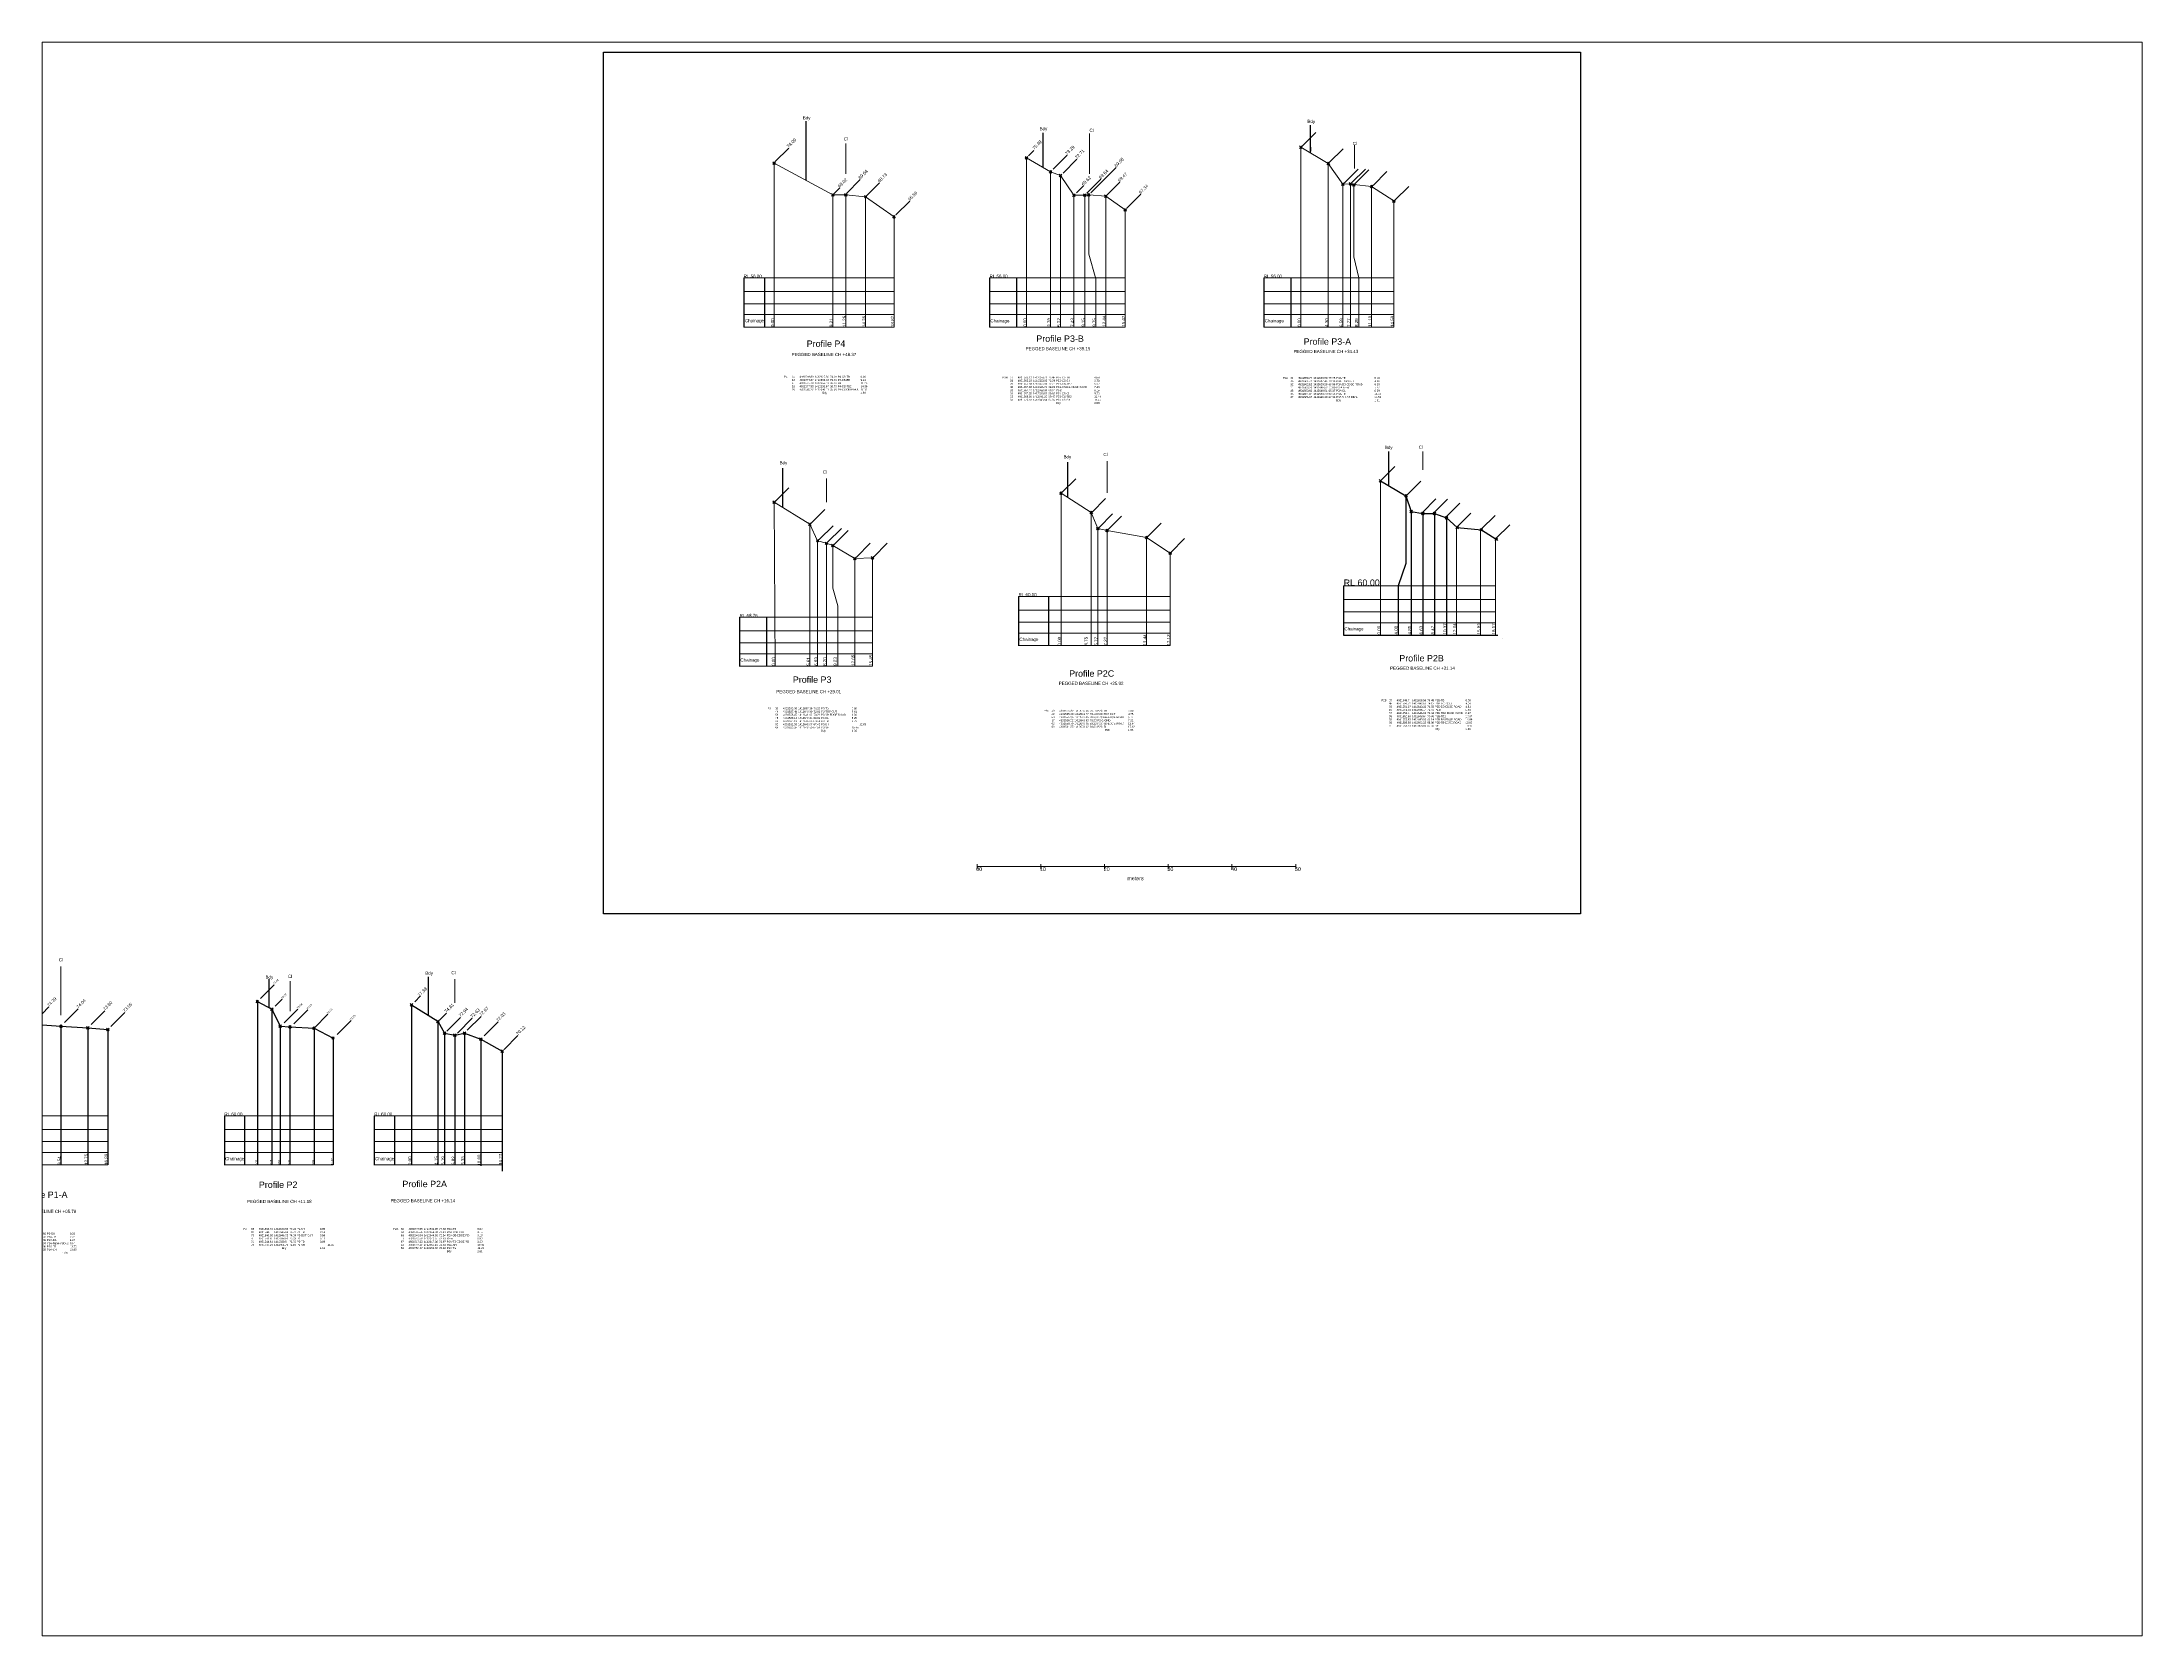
# Paper-space layout 'Layout1' of a CAD drawing. Header units: millimetres. Extents: x 26 to 231, y 20 to 176.
# The model-space entities are those that its viewports show. They can reach past a viewport. Long polylines and large blocks are cut down to what shows.
import ezdxf

# ---------------------------------------------------------------- set-up
doc = ezdxf.new("R2010")
doc.units = ezdxf.units.MM
doc.header["$PDMODE"] = 35
doc.header["$PDSIZE"] = 200
doc.styles.get("Standard").update_dxf_attribs({"font": 'arial.ttf'})

msp = doc.modelspace()

# ---------------------------------------------------------------- linework, layer by layer
for p, q in [((4965, 216016), (4965, 206742)), ((84166, 211049), (84166, 215369)), ((42189, 214147), (42189, 208759)), ((84166, 211918), (84166, 211316)), ((0, 209423), (5, 209513)), ((-4773, 191423), (-4773, 183677)), ((-1528, 191423), (-1528, 183702)), ((33806, 191423), (33806, 183677)), ((38041, 191423), (38041, 183702)), ((76852, 191423), (76852, 183677)), ((81087, 191423), (81087, 183702)), ((1330, 161546), (1330, 155420)), ((46045, 162516), (46045, 156995)), ((96425, 164207), (96425, 158838)), ((99955, 154759), (99955, 135363)), ((101775, 154479), (101775, 135363)), ((103615, 154449), (103615, 135363)), ((105515, 153799), (105515, 135363)), ((89362, 143109), (89362, 135363)), ((38361, 141462), (38361, 133716)), ((43063, 141462), (43063, 133741)), ((-5415, 138221), (-5415, 130476)), ((-1180, 138221), (-1180, 130501)), ((89362, 135363), (113559, 135363)), ((-79268, 81398), (-79268, 76970)), ((-54289, 81776), (-54289, 75774)), ((-81078, 77920), (-81078, 52255)), ((-78798, 76720), (-78798, 52279)), ((-56899, 77380), (-56899, 52255)), ((-116469, 74390), (-116469, 52279)), ((-111899, 74040), (-111899, 52279)), ((-107689, 73800), (-107689, 52279)), ((-104549, 73550), (-104549, 52279)), ((-77518, 74040), (-77518, 52279)), ((-75968, 73930), (-75968, 52279)), ((-72188, 73730), (-72188, 52279)), ((-52749, 74810), (-52749, 52279)), ((-51709, 72940), (-51709, 52279)), ((-50082, 72630), (-50082, 52279)), ((-48572, 72970), (-48572, 52279)), ((-69208, 72190), (-69208, 52279)), ((-46019, 72030), (-46019, 52167)), ((-42669, 70120), (-42669, 51311)), ((-86257, 60000), (-86257, 52255)), ((-83075, 60000), (-83075, 52255)), ((-62737, 60000), (-62737, 52255)), ((-59555, 60000), (-59555, 52255))]:
    msp.add_line(p, q)
at = {"lineweight": 0}
for p, q in [((82815, 212039), (84993, 214217)), ((106, 209596), (2284, 211775)), ((11258, 212476), (11258, 207759)), ((39927, 210573), (40728, 211374)), ((49481, 214049), (49481, 207759)), ((87102, 209491), (89281, 211669)), ((91050, 212246), (91050, 208558)), ((43799, 208458), (45977, 210637)), ((45342, 207853), (47520, 210032)), ((49686, 204748), (53687, 208742)), ((89487, 206312), (91665, 208490)), ((90619, 206312), (92797, 208490)), ((91115, 206165), (93293, 208343)), ((93972, 205909), (96150, 208087)), ((9213, 204443), (10302, 205532)), ((11342, 204665), (13520, 206844)), ((14360, 204153), (16538, 206331)), ((47449, 204741), (48539, 205830)), ((49069, 204700), (51248, 206879)), ((52242, 204436), (54228, 206421)), ((55348, 202366), (57526, 204544)), ((97410, 203595), (99588, 205773)), ((19110, 201278), (21289, 203456)), ((-4773, 189278), (18820, 189278)), ((33806, 189278), (55074, 189278)), ((76852, 189278), (97246, 189278)), ((-4773, 187359), (18820, 187359)), ((-4773, 185646), (18820, 185646)), ((33806, 187359), (55074, 187359)), ((33806, 185646), (55074, 185646)), ((76852, 187359), (97246, 187359)), ((76852, 185646), (97246, 185646)), ((-4773, 183702), (18820, 183702)), ((33806, 183702), (55074, 183702)), ((76852, 183702), (97246, 183702)), ((52235, 162680), (52235, 157681)), ((95231, 159667), (97410, 161845)), ((101775, 164209), (101775, 161320)), ((106, 156306), (2284, 158484)), ((8200, 159937), (8200, 156250)), ((45166, 157739), (47344, 159918)), ((99302, 157337), (101480, 159516)), ((5771, 152912), (7949, 155090)), ((49836, 154639), (52014, 156817)), ((101662, 154577), (103840, 156756)), ((103484, 154528), (105662, 156706)), ((105418, 153883), (107596, 156061)), ((7077, 150361), (9255, 152540)), ((8390, 149937), (10569, 152115)), ((9419, 149612), (11597, 151790)), ((50941, 152212), (53119, 154391)), ((52338, 151887), (54516, 154065)), ((58555, 150764), (60733, 152943)), ((107127, 152324), (109305, 154503)), ((110935, 151987), (113113, 154165)), ((113256, 150517), (115434, 152695)), ((12904, 147632), (15083, 149810)), ((15577, 147609), (17755, 149787)), ((62235, 148346), (64413, 150524)), ((38361, 139317), (62135, 139317)), ((89362, 140964), (113178, 140964)), ((89362, 139045), (113178, 139045)), ((-5415, 136077), (15450, 136077)), ((-5197, 136077), (9613, 136077)), ((38361, 137398), (62135, 137398)), ((38361, 135684), (62135, 135684)), ((89362, 137331), (113178, 137331)), ((-5415, 134158), (15450, 134158)), ((-5415, 132444), (15450, 132444)), ((-5197, 134158), (9613, 134158)), ((-5197, 132444), (9613, 132444)), ((38361, 133741), (62135, 133741)), ((-5415, 130501), (15450, 130501)), ((-5197, 130501), (9613, 130501)), ((-111899, 83416), (-111899, 75779)), ((-118668, 78797), (-116490, 80976)), ((-80606, 78367), (-78428, 80545)), ((-75953, 81129), (-75953, 76412)), ((-50082, 81407), (-50082, 77719)), ((-115955, 74887), (-113777, 77066)), ((-111363, 74615), (-109184, 76793)), ((-107180, 74286), (-105002, 76465)), ((-104077, 74009), (-101898, 76187)), ((-78268, 77185), (-77179, 78274)), ((-76892, 74550), (-74714, 76728)), ((-75356, 74423), (-73178, 76601)), ((-72188, 73730), (-70009, 75908)), ((-56384, 77870), (-55470, 78789)), ((-52516, 75009), (-51427, 76098)), ((-68564, 72750), (-66386, 74928)), ((-51372, 73249), (-49194, 75428)), ((-49704, 72939), (-47361, 75310)), ((-48144, 73401), (-45965, 75580)), ((-45501, 72532), (-43323, 74711)), ((-42380, 70408), (-40202, 72587)), ((-126578, 57856), (-104549, 57856)), ((-86257, 57856), (-69208, 57856)), ((-62737, 57856), (-42669, 57856)), ((-126578, 55936), (-104549, 55936)), ((-126578, 54223), (-104549, 54223)), ((-86257, 55936), (-69208, 55936)), ((-86257, 54223), (-69208, 54223)), ((-62737, 55936), (-42669, 55936)), ((-62737, 54223), (-42669, 54223)), ((-126578, 52279), (-104549, 52279)), ((-86257, 52279), (-69208, 52279)), ((-62737, 52279), (-42669, 52279))]:
    msp.add_line(p, q, dxfattribs=at)
at = {"color": 7, "lineweight": 0}
for p, q in [((82656, 211918), (82656, 183702)), ((0, 209423), (0, 183702)), ((0, 209423), (0, 183702)), ((39609, 210263), (39609, 183702)), ((43389, 208063), (43389, 183702)), ((86956, 209358), (86956, 183702)), ((9213, 204443), (9213, 183702)), ((11258, 204463), (11258, 183702)), ((44929, 207483), (44929, 183702)), ((47039, 204393), (47039, 183702)), ((48756, 204413), (48756, 183702)), ((89246, 206128), (89246, 183702)), ((90426, 206168), (90426, 183702)), ((93756, 205748), (93756, 183702)), ((14360, 204153), (14360, 183702)), ((52049, 204243), (52049, 183702)), ((55074, 202113), (55074, 183702)), ((97246, 203478), (97246, 183702)), ((9213, 199463), (9213, 186801)), ((11258, 199503), (11258, 186801)), ((14360, 198883), (14360, 186801)), ((18820, 200983), (18820, 183702)), ((18820, 191423), (-4773, 191423)), ((10906, 191423), (-3903, 191423)), ((18820, 186801), (18820, 192543)), ((33806, 191423), (55074, 191423)), ((48615, 191423), (33806, 191423)), ((76852, 191423), (97246, 191423)), ((91662, 191423), (76852, 191423)), ((95145, 159589), (95145, 135363)), ((0, 156221), (171, 130501)), ((45015, 157652), (45015, 133741)), ((5610, 152781), (5610, 130501)), ((49765, 154602), (49765, 133741)), ((50785, 152122), (50785, 133741)), ((50785, 152122), (52235, 151792)), ((52235, 151792), (52235, 133741)), ((107049, 152249), (107049, 135363)), ((110858, 151909), (110858, 135363)), ((6830, 150191), (6830, 130501)), ((8200, 149781), (8200, 130501)), ((58455, 150682), (58455, 133741)), ((113178, 150439), (113178, 135363)), ((12650, 147401), (12650, 130501)), ((15450, 147511), (15450, 130501)), ((62135, 148262), (62135, 133741)), ((113178, 143109), (89362, 143109)), ((104171, 143109), (89362, 143109)), ((38361, 141462), (62135, 141462)), ((53171, 141462), (38361, 141462)), ((-5415, 138221), (15450, 138221)), ((-5415, 138221), (15450, 138221)), ((9394, 138221), (-5415, 138221)), ((9613, 138221), (-5197, 138221)), ((114283, 134916), (114283, 134916)), ((31840, 99454), (31840, 98679)), ((31840, 99067), (81845, 99067)), ((31840, 99067), (31840, 99067)), ((41841, 99454), (41841, 98679)), ((41960, 99067), (41960, 99067)), ((51842, 99454), (51842, 98679)), ((61843, 99454), (61843, 98679)), ((61962, 99067), (61962, 99067)), ((61962, 99067), (61962, 99067)), ((61962, 99067), (61962, 99067)), ((71844, 99454), (71844, 98679)), ((81845, 99454), (81845, 98679)), ((-104549, 60000), (-126578, 60000)), ((-69208, 60000), (-86257, 60000)), ((-42669, 60000), (-62737, 60000))]:
    msp.add_line(p, q, dxfattribs=at)
at = {"color": 1, "lineweight": 0}
for p, q in [((45015, 157652), (49765, 154602)), ((49765, 154602), (50785, 152122)), ((52235, 151792), (58455, 150682)), ((58455, 150682), (62135, 148262))]:
    msp.add_line(p, q, dxfattribs=at)
msp.add_lwpolyline([(-26790, 226811), (126546, 226811), (126546, 91664), (-26790, 91664)], close=True)
for points in [[(82656, 211918), (86956, 209358), (89246, 206128), (90426, 206168), (90946, 206038), (93756, 205748), (97246, 203478)], [(0, 209423), (9213, 204443), (11258, 204463), (14360, 204153), (18820, 200983)], [(39609, 210263), (43389, 208063), (44929, 207483), (47039, 204393), (48756, 204413), (49359, 204453), (52049, 204243), (55074, 202113)], [(0, 156221), (5610, 152781), (6830, 150191), (8200, 149781), (9230, 149461), (12650, 147401), (15450, 147511)]]:
    msp.add_lwpolyline(points, dxfattribs=at)
at = {"lineweight": 0}
for points in [[(49359, 204453), (49359, 195145), (50487, 191283), (50487, 183702)], [(90946, 206038), (90946, 194700), (91720, 191418), (91720, 183702)], [(9230, 149461), (9230, 142725), (9976, 139971), (9976, 130501)]]:
    msp.add_lwpolyline(points, dxfattribs=at)
at = {"color": 1}
for points in [[(95145, 159589), (99145, 157229), (99955, 154759), (101775, 154479), (103615, 154449), (105515, 153799), (107185, 152249), (110975, 151909), (113315, 150439)], [(-121439, 77920), (-119199, 78320), (-116469, 74390), (-111899, 74040), (-107689, 73800), (-104549, 73550)], [(-81078, 77920), (-78798, 76720), (-77518, 74040), (-75968, 73930), (-72188, 73730), (-69208, 72190)], [(-56899, 77380), (-52749, 74810), (-51709, 72940), (-50082, 72630), (-48572, 72970), (-46019, 72030), (-42669, 70120)]]:
    msp.add_lwpolyline(points, dxfattribs=at)
msp.add_lwpolyline([(99145, 157229), (99145, 146629), (97926, 143109), (97926, 135363)])
at = {"color": 7}
for p in [(82656, 211918), (82656, 211918), (0, 209423), (0, 209423), (39609, 210263), (39609, 210263), (43389, 208063), (44929, 207483), (86956, 209358), (9213, 204443), (11258, 204463), (14360, 204153), (47039, 204393), (48756, 204413), (49359, 204453), (52049, 204243), (89246, 206128), (90426, 206168), (90946, 206038), (93756, 205748), (18820, 200983), (55074, 202113), (97246, 203478), (95145, 159589), (95145, 159589), (0, 156221), (45015, 157652), (99145, 157229), (99145, 157229), (99955, 154759), (5610, 152781), (49765, 154602), (50785, 152122), (52235, 151792), (101775, 154479), (103615, 154449), (105515, 153799), (107185, 152249), (110975, 151909), (6830, 150191), (8200, 149781), (9230, 149461), (58455, 150682), (62135, 148262), (113315, 150439), (12650, 147401), (15450, 147511), (-81078, 77920), (-78798, 76720), (-56899, 77380), (-116469, 74390), (-111899, 74040), (-107689, 73800), (-104549, 73550), (-77518, 74040), (-75968, 73930), (-72188, 73730), (-52749, 74810), (-51709, 72940), (-50082, 72630), (-48572, 72970), (-69208, 72190), (-46019, 72030), (-42669, 70120)]:
    msp.add_point(p, dxfattribs=at)

# ---------------------------------------------------------------- texts
at = {"lineweight": 0}
for s, p in [('Bdy', (4497, 216272)), ('Bdy', (41655, 214570)), ('Cl', (49481, 214314)), ('Bdy', (83683, 215714)), ('Cl', (10928, 212967)), ('Cl', (90779, 212246)), ('Chainage', (-4575, 184456)), ('Chainage', (33935, 184438)), ('Chainage', (76982, 184438)), ('Bdy', (95830, 164573)), ('Cl', (101162, 164612)), ('Bdy', (862, 162177)), ('Bdy', (45415, 163111)), ('Cl', (51676, 163463)), ('Cl', (7642, 160720)), ('Chainage', (89491, 136124)), ('Chainage', (38491, 134477)), ('Chainage', (-5286, 131237)), ('Cl', (-112231, 84218)), ('Bdy', (-54727, 82118)), ('Cl', (-50640, 82190)), ('Bdy', (-79793, 81500)), ('Cl', (-76283, 81620)), ('RL 60.00', (-86257, 60000)), ('RL 60.00', (-62737, 60000)), ('Chainage', (-86128, 53015)), ('Chainage', (-62608, 53015))]:
    msp.add_text(s, height=500, dxfattribs=at).set_placement(p)
for s, height, rotation, p in [('74.00', 500, 45, (2284, 211775)), ('75.49', 500, 45, (40820, 211467)), ('73.29', 500, 45, (45977, 210637)), ('72.71', 500, 45, (47520, 210032)), ('69.04', 500, 45, (13520, 206844)), ('68.73', 500, 45, (16538, 206331)), ('69.64', 500, 45, (51248, 206879)), ('69.68', 500, 45, (53687, 208742)), ('69.47', 500, 45, (54228, 206421)), ('69.02', 500, 45, (10302, 205532)), ('65.56', 500, 45, (21289, 203456)), ('69.62', 500, 45, (48539, 205830)), ('67.34', 500, 45, (57526, 204544)), ('0.00', 500, 90, (0, 183702)), ('9.21', 500, 90, (9213, 183702)), ('11.26', 500, 90, (11258, 183702)), ('14.36', 500, 90, (14360, 183702)), ('18.82', 500, 90, (18820, 183702)), ('0.00', 500, 90, (39609, 183736)), ('3.78', 500, 90, (43389, 183736)), ('5.32', 500, 90, (44929, 183736)), ('7.43', 500, 90, (47039, 183736)), ('9.15', 500, 90, (48756, 183736)), ('9.75', 500, 90, (50487, 183736)), ('12.44', 500, 90, (52049, 183736)), ('15.47', 500, 90, (55074, 183736)), ('0.00', 500, 90, (82656, 183715)), ('4.30', 500, 90, (86956, 183715)), ('6.59', 500, 90, (89246, 183715)), ('7.77', 500, 90, (90426, 183715)), ('8.29', 500, 90, (91629, 183715)), ('11.10', 500, 90, (93756, 183715)), ('14.59', 500, 90, (97246, 183715)), ('13.44', 500, 90, (58455, 133742)), ('17.12', 500, 90, (62135, 133742)), ('0.00', 500, 90, (95145, 135482)), ('4.00', 500, 90, (97842, 135482)), ('4.81', 500, 90, (99955, 135482)), ('6.63', 500, 90, (101775, 135482)), ('8.47', 500, 90, (103615, 135482)), ('10.37', 500, 90, (105515, 135482)), ('12.04', 500, 90, (107049, 135482)), ('15.83', 500, 90, (110858, 135482)), ('18.17', 500, 90, (113178, 135482)), ('0.00', 500, 90, (141, 130563)), ('5.61', 500, 90, (5610, 130563)), ('6.83', 500, 90, (6830, 130563)), ('8.20', 500, 90, (8200, 130563)), ('9.23', 500, 90, (9827, 130563)), ('12.65', 500, 90, (12650, 130563)), ('15.45', 500, 90, (15450, 130563)), ('0.00', 500, 90, (45015, 133742)), ('4.75', 500, 90, (49175, 133742)), ('5.77', 500, 90, (50785, 133742)), ('7.22', 500, 90, (52235, 133742)), ('78.32', 500, 45, (-116490, 80976)), ('77.92', 300, 45, (-78428, 80545)), ('76.72', 300, 45, (-77179, 78274)), ('77.38', 500, 45, (-55644, 78614)), ('74.39', 500, 45, (-113777, 77066)), ('74.04', 500, 45, (-109184, 76793)), ('73.80', 500, 45, (-105002, 76465)), ('73.55', 500, 45, (-101898, 76187)), ('74.04', 300, 45, (-74714, 76728)), ('73.93', 300, 45, (-73178, 76601)), ('73.73', 300, 45, (-70009, 75908)), ('72.19', 300, 45, (-66386, 74928)), ('74.81', 500, 45, (-51427, 76098)), ('72.94', 500, 45, (-49194, 75428)), ('72.63', 500, 45, (-47361, 75310)), ('72.97', 500, 45, (-45965, 75580)), ('72.03', 500, 45, (-43323, 74711)), ('70.12', 500, 45, (-40202, 72587)), ('4.97', 500, 90, (-116469, 52279)), ('9.54', 500, 90, (-111899, 52279)), ('13.75', 500, 90, (-107689, 52279)), ('16.89', 500, 90, (-104549, 52279)), ('0.00', 300, 90, (-81078, 52255)), ('2.28', 300, 90, (-78798, 52279)), ('3.56', 300, 90, (-77518, 52279)), ('5.11', 300, 90, (-75968, 52279)), ('8.89', 300, 90, (-72188, 52279)), ('11.87', 300, 90, (-69208, 52279)), ('0.00', 500, 90, (-56899, 52255)), ('4.15', 500, 90, (-52749, 52279)), ('5.19', 500, 90, (-51709, 52279)), ('6.82', 500, 90, (-50082, 52279)), ('8.33', 500, 90, (-48572, 52279)), ('10.88', 500, 90, (-46019, 52167)), ('14.23', 500, 90, (-42669, 52279))]:
    msp.add_text(s, height=height, rotation=rotation).set_placement(p)
for s, height, p in [('RL 56.00', 500, (-4773, 191423)), ('RL 56.00', 500, (33806, 191423)), ('RL 56.00', 500, (76852, 191423)), ('RL 60.00', 500, (38361, 141479)), ('RL 60.00', 1000, (89362, 143109)), ('RL 58.25', 500, (-5415, 138221)), ('00', 600, (31713, 98389)), ('10', 600, (41714, 98389)), ('20', 600, (51715, 98389)), ('30', 600, (61716, 98389)), ('40', 600, (71717, 98389)), ('50', 600, (81718, 98389))]:
    msp.add_text(s, height=height).set_placement(p)
at = {"insert": (27040, 193751), "char_height": 2.5, "width": 14145.54, "attachment_point": 1, "rotation": 90}
msp.add_mtext('0.00 \\P9.21 \\P11.26 \\P14.36 \\P18.82 ', dxfattribs=at)
at = {"attachment_point": 1}
for s, insert, char_height, width in [('Profile P4', (5118, 181597), 1000, 8744.6), ('Profile P3-B', (41146, 182386), 1000, 8744.6), ('Profile P3-A', (83085, 181928), 1000, 8744.6), ('^IP4^I24^I4931568.83 ^I1412625.30 ^I74.00 ^IP4-CS-TB^I^I0.00 \\P^I^I23^I4931574.87 ^I1412632.29 ^I69.02 ^IP4-CS-BB^I^I9.21 \\P^I^I6^I4931575.78 ^I1412634.13 ^I69.04 ^IP4^I^I^I11.26 \\P^I^I25^I4931577.58 ^I1412636.67 ^I68.73 ^IP4-CS-TB2^I^I14.36 \\P^I^I26^I4931580.28 ^I1412640.11 ^I65.56 ^IP4-CS-ON BANK^I18.82 \\P^I^I^I^I^I^IBdy^I^I^I^I^I4.96', (379, 176052), 300, 23175.16), ('P3B^I27^I4931563.13 ^I1412630.71 ^I75.49 ^IP3B-CS-TB^I^I^I^I0.00 \\P^I28^I4931565.23 ^I1412633.82 ^I73.29 ^IP3B-CS-SH^I^I^I^I3.78 \\P^I29^I4931565.34 ^I1412635.36 ^I72.71 ^IP3B-CS-TB2 ^I^I^I5.32 \\P^I30^I4931567.02 ^I1412636.70 ^I69.62 ^IP3B-CS-BB-EDGE ROAD^I7.43 \\P^I20^I4931567.48 ^I1412638.34 ^I69.64 ^IP3-B^I           ^I^I^I9.15 \\P^I31^I4931567.85 ^I1412638.81 ^I69.68 ^IP3B-CS-CL^I^I^I^I9.75 \\P^I32^I4931569.09 ^I1412641.20 ^I69.47 ^IP3B-CS-TB3 ^I^I^I12.44 \\P^I33^I4931570.37 ^I1412643.94 ^I67.34 ^IP3B-CS-SH^I^I^I^I15.47 \\P^I^I^I^I^I^I^IBdy^I^I^I^I^I2.58', (35835, 175943), 300, 21490.84), ('P3A^I34^I4931559.77 ^I1412633.59 ^I75.75 ^IP3A-TB^I^I^I^I0.00 \\P^I35^I4931561.72^I1412637.44^I73.19 ^IP3A-TOP CUT^I^I^I4.30 \\P^I52^I4931562.82 ^I1412639.35 ^I69.96 ^IP3A-BB-EDGE ROAD^I^I6.59\\P^I21^I4931563.26 ^I1412640.52 ^I70.00 ^IP3-A-NEW^I^I^I^I7.77 \\P^I45^I4931563.62 ^I1412640.91 ^I69.87 ^IP3A-CL^I^I^I^I8.29 \\P^I46^I4931564.94 ^I1412643.39 ^I69.58 ^IP3A-TB^I^I^I^I11.10 \\P^I47^I4931566.87 ^I1412646.30 ^I67.31 ^IP3A-SH AT RIMU^I^I^I14.59\\P^I^I^I^I^I^I^IBdy^I^I^I^I^I1.51', (79806, 175872), 300, 18534.75), ('Profile P2B', (98096, 132255), 1000, 8744.6), ('Profile P3', (2938, 128900), 1000, 8744.6), ('Profile P2C', (46297, 129862), 1000, 8744.6), ('meters', (55426, 97546), 600, 2990.85)]:
    msp.add_mtext(s, dxfattribs=dict(at, insert=insert, char_height=char_height, width=width))
at = {"lineweight": 0, "attachment_point": 1}
for s, insert, char_height, width in [('PEGGED BASELINE CH +48.37', (2738, 179655), 500, 13494.95), ('PEGGED BASELINE CH +39.15', (39469, 180566), 500, 13494.95), ('PEGGED BASELINE CH +34.43', (81494, 180128), 500, 13494.95), ('PEGGED BASELINE CH +21.14', (96655, 130451), 500, 13494.95), ('PEGGED BASELINE CH +29.01', (354, 126772), 500, 13494.95), ('PEGGED BASELINE CH +25.92', (44666, 128070), 500, 13494.95), ('Profile P2', (-80844, 49682), 1000, 8744.6), ('Profile P2A', (-58318, 49799), 1000, 8744.6), ('Profile P1-A', (-118323, 48116), 1000, 8744.6), ('PEGGED BASELINE CH +11.18', (-82717, 46809), 500, 13494.95), ('PEGGED BASELINE CH +16.14', (-60191, 46926), 500, 13494.95), ('PEGGED BASELINE CH +05.78', (-119647, 45242), 500, 13494.95), ('P1A^I88^I4931538.72^I1412643.93^I77.92 ^IP2-SH^I^I0.00 \\P^I87^I4931533.2^I1412648.95^I78.32 ^IP1A-TB^I^I2.24 \\P^I77^I4931535.88^I1412649.31^I74.39 ^IP1A-BB^I^I4.97 \\P^I12^I4931539.03^I1412652.6^I74.04 ^IP1A-NEW-VSD-.2^I9.54\\P^I78^I4931542.2^I1412655.33^I73.80 ^IP1A-TB^I^I13.75 \\P^I79^I4931544.89^I1412656.79^I73.55 ^IP1A-SH^I^I16.89 \\P^I^I^I^I^IBdy^I^I^I^I1.98 ', (-122497, 41652), 300, 18013.92)]:
    msp.add_mtext(s, dxfattribs=dict(at, insert=insert, char_height=char_height, width=width))
at = {"color": 1, "char_height": 300, "attachment_point": 1}
for s, insert, width in [('{\\C256;P2B^I37^I4931549.7^I1412638.96^I76.48 ^IP2B-TB^I^I^I0.00\\P^I40^I4931550.72^I1412642.83^I74.12 ^IP2B-TOP CUT^I^I4.00\\P^I56^I4931551.37^I1412643.32^I71.65 ^IP2B-BB-EDGE ROAD^I4.81\\P^I15^I4931551.38^I1412645.14^I71.37 ^IP2-B^I^I^I^I6.63\\P^I57^I4931552.1^I1412646.83^I71.34 ^IP2B-TB2-EDGE ROAD^I8.47\\P^I58^I4931552.68^I1412648.64^I70.69 ^IP2B-TB2^I^I^I10.37\\P^I59^I4931553.86^I1412649.93^I69.14 ^IP2B-BB-EDGE ROAD^I12.04\\P^I60^I4931556.86^I1412652.25^I68.80 ^IP2B-TB-EDGE ROAD^I15.83\\P^I61^I4931558.51^I1412653.86^I67.33 ^ISH^I^I^I^I18.17\\P^I^I^I^I^I^I^IBdy^I^I^I^I1.28}', (95293, 125308), 20740.71), ('{\\C256;P3^I36^I4931553.30 ^I1412637.16 ^I76.25 ^IP3-TB^I^I^I^I0.00 \\P^I44^I4931557.48 ^I1412640.90 ^I72.81 ^IP3-TOP CUT^I^I5.61 \\P^I53^I4931558.47 ^I1412641.62 ^I70.22 ^IP3-BB-EDGE ROAD^I6.83\\P^I48^I4931559.13 ^I1412643.91 ^I69.81 ^IP3 CL^I^I^I^I8.20 \\P^I49^I4931561.13 ^I1412646.65 ^I69.49 ^IP3 TB^I^I^I^I9.23 \\P^I50^I4931562.50 ^I1412649.07 ^I67.43 ^IP3 SH^I^I^I^I12.65 \\P^I64^I4931563.50 ^I1412648.59 ^I67.54 ^IP3-SH^I^I^I15.45 \\P^I^I^I^I^I^I^IBdy^I^I^I^I1.33}', (-1015, 124039), 16249.39), ('{\\C256;P2C^I43^I4931553.32^I1412637.38^I76.19 ^IP2C-TB^I^I^I0.00\\P^I42^I4931555.09^I1412641.77^I73.14 ^IP2C-TOP CUT^I^I4.75\\P^I54^I4931555.85^I1412642.45^I70.66 ^IP2C-BB-EDGE ROAD^I5.77 \\P^I17^I4931556.02^I1412643.93^I70.33 ^IP2-C-GND^I^I^I7.22 \\P^I62^I4931558.79^I1412649.35^I69.22 ^IP2C-TB-EDGE ROAD^I13.44\\P^I63^I4931561.55^I1412651.92^I66.80 ^IP2C-SH^I^I^I17.12\\P^I^I^I^I^I^I^I^IBdy^I^I^I1.03}', (42344, 123661), 14373.2)]:
    msp.add_mtext(s, dxfattribs=dict(at, insert=insert, width=width))
at = {"color": 7, "char_height": 300, "width": 16722.93, "attachment_point": 1}
for s, insert in [('P2^I88^I4931538.72^I1412643.93^I77.92 ^IP2-SH^I^I0.00 \\P^I89^I4931540.1^I1412645.68^I76.72 ^IP2-TB^I^I^I2.28 \\P^I73^I4931540.98^I1412646.72^I74.04 ^IP2-BOT CUT^I3.56 \\P^I4^I4931541.8^I1412648.01^I73.93 ^IP2^I^I^I5.11 \\P^I74^I4931544.61^I1412650.5^I73.73 ^IP2-TB^I^I^I8.89 \\P^I76^I4931547.23^I1412651.79^I72.19 ^IP2 SH^I^I^I11.87\\P^I^I^I^I^IBdy^I^I^I^I^I1.81 ', (-83259, 42394)), ('P2A^I38^I4931545.05^I1412639.95^I77.38 ^IP2A-TB^I^I^I0.00 \\P^I39^I4931545.58^I1412644.03^I74.81 ^IP2A-TOP CUT^I^I4.15 \\P^I66^I4931546.04^I1412644.92^I72.94 ^IP2A-BB-EDGE RD^I^I5.19 \\P^I13^I4931546.58^I1412646.5^I72.63 ^IP2-A^I^I^I^I6.82 \\P^I67^I4931547.23^I1412647.86^I72.97 ^IP2A-TB-EDGE RD^I^I8.33 \\P^I68^I4931548.28^I1412650.19^I72.03 ^IP2A-SH^I^I^I10.88 \\P^I69^I4931550.57^I1412652.65^I70.12 ^IP2A-TB^I^I^I14.23 \\P^I^I^I^I^I^I^IBdy^I^I^I^I2.61 ', (-59763, 42394))]:
    msp.add_mtext(s, dxfattribs=dict(at, insert=insert))

psp = doc.layouts.get("Layout1")

# ---------------------------------------------------------------- viewports
at = {"layer": '0'}
psp.add_viewport(center=(128.5, 97.5), size=(205.6, 156), view_center_point=(49877.95, 103405.42), view_height=250009.245, dxfattribs=at)

doc.saveas('drawing.dxf')
